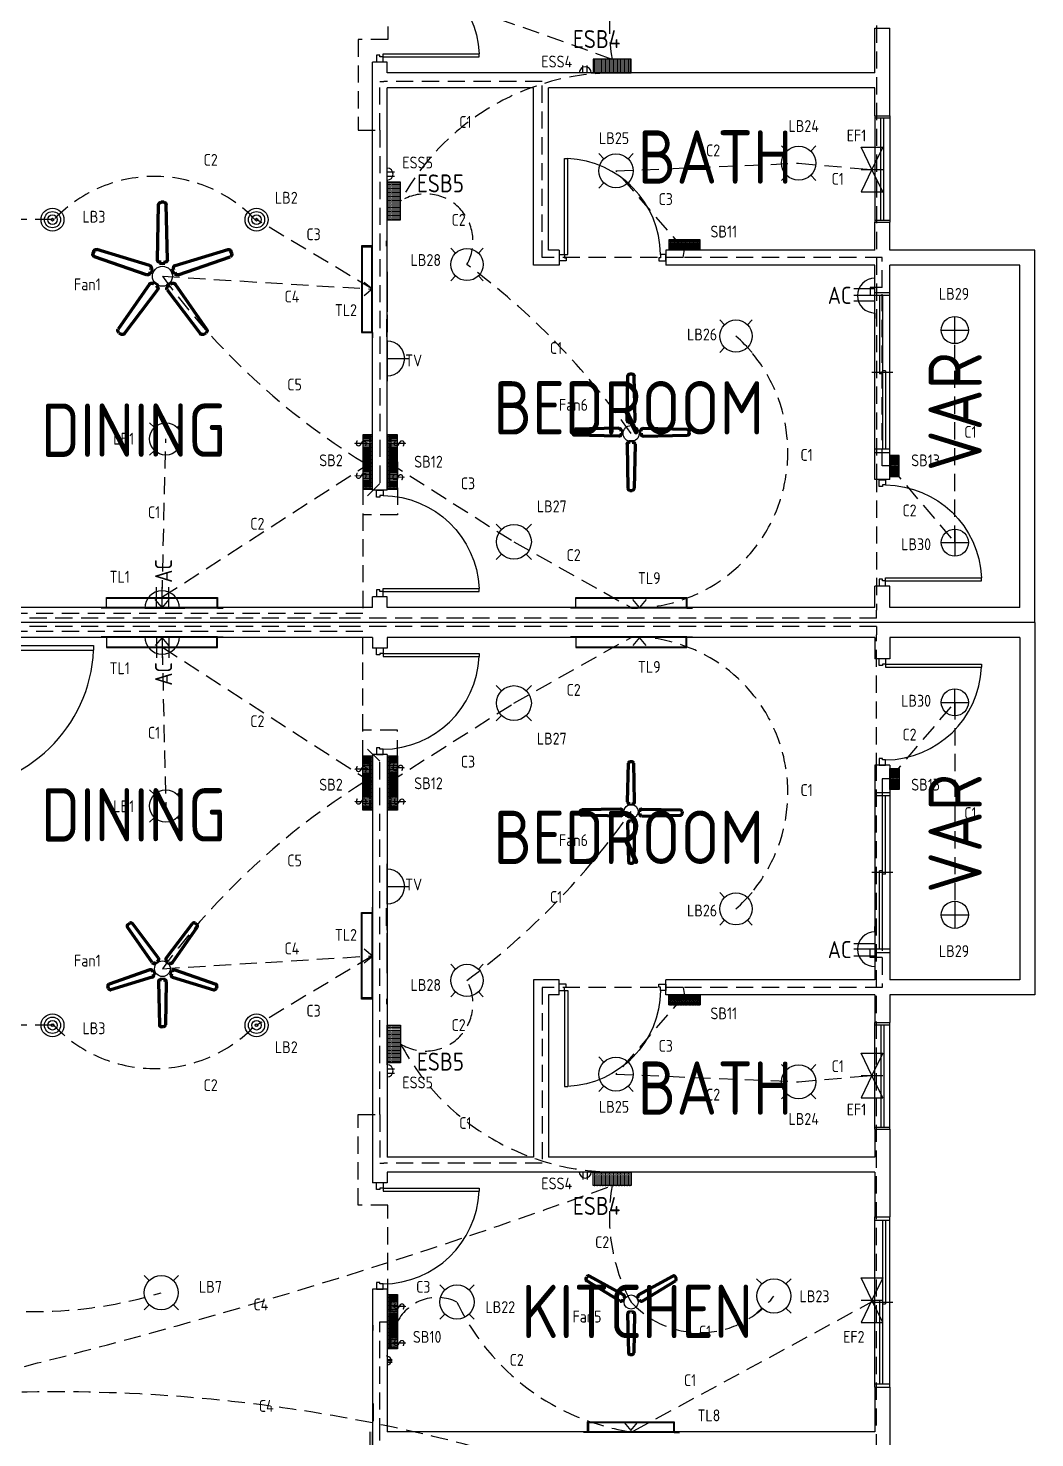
# Model space of a CAD drawing. Header units: inches. Extents: x 33646 to 69385, y 29955 to 61001.
# Drawn here: x 35666 to 36038, y 30723 to 31243 of the extents above; entities that cross this region are included whole.
import ezdxf
from ezdxf.enums import TextEntityAlignment as Align

# ---------------------------------------------------------------- set-up
doc = ezdxf.new("R2010")
doc.units = ezdxf.units.IN
doc.header["$MEASUREMENT"] = 0
doc.linetypes.add('HIDDEN', pattern=[9.525, 6.35, -3.175])
doc.layers.add('All Text', color=7, linetype='Continuous', plot=False)
for name, color, linetype in [('Conduit', 4, 'Continuous'), ('EDB', 1, 'Continuous'), ('Electrical Layout', 130, 'Continuous'), ('WALL', 7, 'Continuous'), ('WINDOW', 111, 'Continuous')]:
    doc.layers.add(name, color=color, linetype=linetype)
doc.styles.add('YQ_DIM', font='SUPEROS.SHX', dxfattribs={"width": 0.8, "bigfont": 'HZDX.SHX'})
pattern_1 = [(270, (5197.17754, 67167.7496), (0.25, -0.5), [0.25, -0.25, 0, -0.25, 0, -0.25])]
pattern_2 = [(270, (5206.40615, 67167.7496), (0.25, -0.5), [0.25, -0.25, 0, -0.25, 0, -0.25])]
pattern_3 = [(360, (-1083.57246, 1256.2496), (0.5, 0.25), [0.25, -0.25, 0, -0.25, 0, -0.25])]
pattern_4 = [(270, (5011.88252, 67160.1309), (0.25, -0.5), [0.25, -0.25, 0, -0.25, 0, -0.25])]
pattern_5 = [(0, (-1058.10567, 1321.47638), (0.5, 0.25), [0.25, -0.25, 0, -0.25, 0, -0.25])]
pattern_6 = [(90, (65011.97565, -4901.8385), (-0.25, 0.5), [0.25, -0.25, 0, -0.25, 0, -0.25])]

# ---------------------------------------------------------------- blocks, each defined once
blk = doc.blocks.new('WD_00_X1')
for p, q in [((-0.5, 0.5), (0.5, 0.5)), ((-0.48, 0.5), (-0.48, -0.5)), ((0.48, 0.5), (0.48, -0.5)), ((0.48, 0.1), (-0.48, 0.1)), ((0.48, -0.1), (-0.48, -0.1)), ((-0.5, -0.5), (0.5, -0.5))]:
    blk.add_line(p, q)
blk = doc.blocks.new('DR_D01')
for p, q in [((-0.45, 0.93), (-0.42, 0.93)), ((-0.45, 0.03), (-0.45, 0.93)), ((-0.42, 0.03), (-0.42, 0.93)), ((-0.5, 0.03), (-0.42, 0.03)), ((-0.5, 0.03), (-0.5, -0.03)), ((-0.45, 0.03), (-0.45, 0)), ((-0.45, 0), (-0.435, 0)), ((-0.435, 0), (-0.435, -0.03)), ((0.435, 0), (0.435, -0.03)), ((0.45, 0), (0.435, 0)), ((0.45, 0.03), (0.45, 0)), ((0.5, 0.03), (0.45, 0.03)), ((0.5, -0.03), (0.5, 0.03)), ((-0.435, -0.03), (-0.5, -0.03)), ((0.435, -0.03), (0.5, -0.03))]:
    blk.add_line(p, q)
blk.add_arc((-0.4602, 0.0206), 0.9103, 0.59152, 87.46644)
blk = doc.blocks.new('WD_00_X2')
for p, q in [((0, 0.7), (0, -0.7)), ((-0.5, 0.5), (0.5, 0.5)), ((-0.48, 0.5), (-0.48, -0.5)), ((0.48, 0.5), (0.48, -0.5)), ((0.01, 0.2), (-0.48, 0.2)), ((0.01, 0.2), (0.01, 0)), ((0.48, 0), (-0.48, 0)), ((-0.01, 0), (-0.01, -0.2)), ((0.48, -0.2), (-0.01, -0.2)), ((-0.5, -0.5), (0.5, -0.5))]:
    blk.add_line(p, q)
blk = doc.blocks.new('*U159')
at = {"layer": 'Electrical Layout', "lineweight": 211}
for p, q in [((-1.83, -9.68), (-1.4, 10.64)), ((-0.48, 11.54), (0.48, 11.54)), ((1.83, -9.68), (1.4, 10.64)), ((-0.46, -10.62), (-0.9, -10.62)), ((-0.46, -11.54), (-0.46, -10.62)), ((0.46, -11.54), (0.46, -10.62)), ((0.46, -10.62), (0.9, -10.62))]:
    blk.add_line(p, q, dxfattribs=at)
for centre, start, end in [((-0.48, 10.62), 90, 178.8065), ((0.48, 10.62), 1.1935, 90), ((-0.9, -9.7), 178.8065, 270), ((0.9, -9.7), 270, 1.1935)]:
    blk.add_arc(centre, 0.924, start, end, dxfattribs=at)
blk = doc.blocks.new('*U160')
at = {"layer": 'Conduit', "color": 0, "linetype": 'ByBlock', "lineweight": -2, "transparency": 16777216}
blk.add_blockref('*U159', (33162.16, 27724.18), dxfattribs=at)
for p, rotation in [((33147.67, 27713.65), 72), ((33176.66, 27713.65), 288), ((33153.21, 27696.61), 144), ((33171.12, 27696.61), 216)]:
    blk.add_blockref('*U159', p, dxfattribs=dict(at, rotation=rotation))
blk = doc.blocks.new('*U163')
at = {"layer": 'Electrical Layout', "lineweight": 211}
for p, q in [((-1.47, -7.76), (-1.13, 8.54)), ((-0.39, 9.26), (0.39, 9.26)), ((1.47, -7.76), (1.13, 8.54)), ((-0.37, -8.52), (-0.73, -8.52)), ((-0.37, -9.26), (-0.37, -8.52)), ((0.37, -9.26), (0.37, -8.52)), ((0.37, -8.52), (0.73, -8.52))]:
    blk.add_line(p, q, dxfattribs=at)
for centre, start, end in [((-0.39, 8.52), 90, 178.8065), ((0.39, 8.52), 1.1935, 90), ((-0.73, -7.78), 178.8065, 270), ((0.73, -7.78), 270, 1.1935)]:
    blk.add_arc(centre, 0.741, start, end, dxfattribs=at)
blk = doc.blocks.new('*U164')
at = {"layer": 'Conduit', "color": 0, "linetype": 'ByBlock', "lineweight": -2, "transparency": 16777216}
blk.add_blockref('*U163', (26604.89, 22242.17), dxfattribs=at)
for p, rotation in [((26592.66, 22229.95), 90), ((26617.11, 22229.95), 270), ((26604.89, 22217.72), 180)]:
    blk.add_blockref('*U163', p, dxfattribs=dict(at, rotation=rotation))
blk = doc.blocks.new('*U167')
at = {"layer": 'Electrical Layout', "lineweight": 211}
for p, q in [((-1.3, -6.86), (-1, 7.54)), ((-0.34, 8.19), (0.34, 8.19)), ((1.3, -6.86), (1, 7.54)), ((-0.33, -7.53), (-0.64, -7.53)), ((-0.33, -8.19), (-0.33, -7.53)), ((0.33, -8.19), (0.33, -7.53)), ((0.33, -7.53), (0.64, -7.53))]:
    blk.add_line(p, q, dxfattribs=at)
for centre, start, end in [((-0.34, 7.53), 90, 178.8065), ((0.34, 7.53), 1.1935, 90), ((-0.64, -6.88), 178.8065, 270), ((0.64, -6.88), 270, 1.1935)]:
    blk.add_arc(centre, 0.655, start, end, dxfattribs=at)
blk = doc.blocks.new('*U168')
at = {"layer": 'Conduit', "color": 0, "linetype": 'ByBlock', "lineweight": -2, "transparency": 16777216}
blk.add_blockref('*U167', (23511.02, 19655.64), dxfattribs=at)
for p, rotation in [((23501.66, 19639.44), 120), ((23520.38, 19639.44), 240)]:
    blk.add_blockref('*U167', p, dxfattribs=dict(at, rotation=rotation))
blk = doc.blocks.new('*U148')
at = {"layer": 'Electrical Layout', "lineweight": 211}
for p, q in [((-1.44, -7.6), (-1.1, 8.36)), ((-0.38, 9.07), (0.38, 9.07)), ((1.44, -7.6), (1.1, 8.36)), ((-0.36, -8.34), (-0.71, -8.34)), ((-0.36, -9.07), (-0.36, -8.34)), ((0.36, -9.07), (0.36, -8.34)), ((0.36, -8.34), (0.71, -8.34))]:
    blk.add_line(p, q, dxfattribs=at)
for centre, start, end in [((-0.38, 8.34), 90, 178.8065), ((0.38, 8.34), 1.1935, 90), ((-0.71, -7.62), 178.8065, 270), ((0.71, -7.62), 270, 1.1935)]:
    blk.add_arc(centre, 0.725, start, end, dxfattribs=at)
blk = doc.blocks.new('*U149')
at = {"layer": 'Conduit', "color": 0, "linetype": 'ByBlock', "lineweight": -2, "transparency": 16777216}
blk.add_blockref('*U148', (26045.88, 21774.83), dxfattribs=at)
for p, rotation in [((26034.49, 21766.56), 72), ((26057.26, 21766.56), 288), ((26038.84, 21753.18), 144), ((26052.91, 21753.18), 216)]:
    blk.add_blockref('*U148', p, dxfattribs=dict(at, rotation=rotation))
blk = doc.blocks.new('*U152')
at = {"layer": 'Electrical Layout', "lineweight": 211}
for p, q in [((-1.28, -6.8), (-0.99, 7.48)), ((-0.34, 8.11), (0.34, 8.11)), ((1.28, -6.8), (0.99, 7.48)), ((-0.32, -7.46), (-0.64, -7.46)), ((-0.32, -8.11), (-0.32, -7.46)), ((0.32, -8.11), (0.32, -7.46)), ((0.32, -7.46), (0.64, -7.46))]:
    blk.add_line(p, q, dxfattribs=at)
for centre, start, end in [((-0.34, 7.46), 90, 178.8065), ((0.34, 7.46), 1.1935, 90), ((-0.64, -6.82), 178.8065, 270), ((0.64, -6.82), 270, 1.1935)]:
    blk.add_arc(centre, 0.649, start, end, dxfattribs=at)
blk = doc.blocks.new('*U153')
at = {"layer": 'Conduit', "color": 0, "linetype": 'ByBlock', "lineweight": -2, "transparency": 16777216}
blk.add_blockref('*U152', (23307.25, 19485.29), dxfattribs=at)
for p, rotation in [((23296.54, 19474.58), 90), ((23317.96, 19474.58), 269.9999999999999), ((23307.25, 19463.87), 180)]:
    blk.add_blockref('*U152', p, dxfattribs=dict(at, rotation=rotation))

msp = doc.modelspace()

# ---------------------------------------------------------------- hatches: boundary and pattern name
at = {"layer": 'Electrical Layout'}
h = msp.add_hatch(dxfattribs=at)
h.set_pattern_fill('MUDST', color=256)
h.set_pattern_definition(pattern_5)
h.paths.add_polyline_path([(35888.49, 31226.98), (35888.49, 31231.98), (35874.49, 31231.98), (35874.49, 31226.98)])
h = msp.add_hatch(dxfattribs=at)
h.set_pattern_fill('MUDST', color=256, angle=90)
h.set_pattern_definition(pattern_6)
h.paths.add_polyline_path([(35798.41, 31172.66), (35803.41, 31172.66), (35803.41, 31186.66), (35798.41, 31186.66)])
h = msp.add_hatch(dxfattribs=at)
h.set_pattern_fill('MUDST', color=256)
h.set_pattern_definition(pattern_3)
h.paths.add_polyline_path([(35913.96, 31165.25), (35913.96, 31161.75), (35902.46, 31161.75), (35902.46, 31165.25)])
h = msp.add_hatch(dxfattribs=at)
h.set_pattern_fill('MUDST', color=256, angle=-90)
h.set_pattern_definition(pattern_2)
h.paths.add_polyline_path([(35789.48, 31093.25), (35792.98, 31093.25), (35792.98, 31073.25), (35789.48, 31073.25)])
h = msp.add_hatch(dxfattribs=at)
h.set_pattern_fill('MUDST', color=256, angle=-90)
h.set_pattern_definition(pattern_1)
h.paths.add_polyline_path([(35798.71, 31093.25), (35802.21, 31093.25), (35802.21, 31073.25), (35798.71, 31073.25)])
h = msp.add_hatch(dxfattribs=at)
h.set_pattern_fill('MUDST', color=256, angle=-90)
h.set_pattern_definition(pattern_4)
h.paths.add_polyline_path([(35987.5, 31077.88), (35984, 31077.88), (35984, 31085.63), (35987.5, 31085.63)])
h = msp.add_hatch(dxfattribs=at)
h.set_pattern_fill('MUDST', color=256, angle=-90)
h.set_pattern_definition(pattern_2)
h.paths.add_polyline_path([(35789.48, 30954.66), (35792.98, 30954.66), (35792.98, 30974.66), (35789.48, 30974.66)])
h = msp.add_hatch(dxfattribs=at)
h.set_pattern_fill('MUDST', color=256, angle=-90)
h.set_pattern_definition(pattern_1)
h.paths.add_polyline_path([(35798.71, 30954.66), (35802.21, 30954.66), (35802.21, 30974.66), (35798.71, 30974.66)])
h = msp.add_hatch(dxfattribs=at)
h.set_pattern_fill('MUDST', color=256, angle=-90)
h.set_pattern_definition(pattern_4)
h.paths.add_polyline_path([(35987.5, 30970.02), (35984, 30970.02), (35984, 30962.27), (35987.5, 30962.27)])
h = msp.add_hatch(dxfattribs=at)
h.set_pattern_fill('MUDST', color=256)
h.set_pattern_definition(pattern_3)
h.paths.add_polyline_path([(35913.96, 30882.66), (35913.96, 30886.16), (35902.46, 30886.16), (35902.46, 30882.66)])
h = msp.add_hatch(dxfattribs=at)
h.set_pattern_fill('MUDST', color=256, angle=90)
h.set_pattern_definition(pattern_6)
h.paths.add_polyline_path([(35798.41, 30861.24), (35803.41, 30861.24), (35803.41, 30875.24), (35798.41, 30875.24)])
h = msp.add_hatch(dxfattribs=at)
h.set_pattern_fill('MUDST', color=256)
h.set_pattern_definition(pattern_5)
h.paths.add_polyline_path([(35874.49, 30820.93), (35874.49, 30815.93), (35888.49, 30815.93), (35888.49, 30820.93)])
h = msp.add_hatch(dxfattribs=at)
h.set_pattern_fill('MUDST', color=256, angle=-90)
h.set_pattern_definition([(270, (5197.17754, 67366.7496), (0.25, -0.5), [0.25, -0.25, 0, -0.25, 0, -0.25])])
h.paths.add_polyline_path([(35798.71, 30755.66), (35802.21, 30755.66), (35802.21, 30775.66), (35798.71, 30775.66)])

# ---------------------------------------------------------------- linework, layer by layer
at = {"layer": 'Conduit', "linetype": 'HIDDEN'}
for p, q in [((35979.14, 31463.5), (35979.14, 31078.5)), ((35798.71, 31282.25), (35798.71, 31239.25)), ((35798.71, 31239.25), (35787.71, 31239.25)), ((35787.71, 31239.25), (35787.71, 31205.75)), ((35795.71, 31205.75), (35795.71, 31223.75)), ((35795.71, 31223.75), (35797.21, 31223.75)), ((35855.71, 31223.75), (35797.21, 31223.75)), ((35855.71, 31158.75), (35855.71, 31223.75)), ((35787.71, 31205.75), (35795.71, 31205.75)), ((35795.71, 31205.75), (35795.71, 31075.25)), ((35882.91, 31190.79), (35950.34, 31193.61)), ((35908.21, 31161.75), (35882.91, 31190.79)), ((35950.34, 31193.61), (35977.39, 31191.25)), ((35674.89, 31172.75), (35606.95, 31172.75)), ((35792.98, 31147.12), (35750.21, 31172.75)), ((35907.71, 31158.75), (35908.21, 31161.75)), ((35907.71, 31158.75), (35855.71, 31158.75)), ((35981.21, 31158.75), (35907.71, 31158.75)), ((35981.21, 31147.75), (35981.21, 31158.75)), ((35715.47, 31151.84), (35792.98, 31147.12)), ((35789.98, 31149.66), (35792.98, 31147.16)), ((35792.98, 31147.16), (35789.98, 31144.66)), ((35798.49, 31147.12), (35798.49, 31121.47)), ((35981.21, 31147.75), (35976.71, 31147.75)), ((35976.71, 31147.75), (35976.71, 31144.68)), ((35981.21, 31081.76), (35981.21, 31147.75)), ((36008, 31053.46), (36008, 31131.95)), ((35715.34, 31033.21), (35716.71, 31091.75)), ((35792.98, 31083.25), (35715.34, 31033.21)), ((35789.48, 31083.25), (35789.48, 31027.25)), ((35798.71, 31083.25), (35845.21, 31053.75)), ((35802.21, 31083.25), (35802.21, 31063.75)), ((35984, 31081.76), (35981.21, 31081.76)), ((35984, 31081.76), (36008, 31053.46)), ((35979.14, 31078.5), (35979.14, 31028.5)), ((35795.71, 31075.25), (35789.48, 31069.02)), ((35802.21, 31063.75), (35789.48, 31063.75)), ((35845.21, 31053.75), (35888.49, 31029.46)), ((35715.34, 31029.46), (35712.84, 31032.46)), ((35717.84, 31032.46), (35715.34, 31029.46)), ((35891.58, 31029.46), (35889.08, 31032.46)), ((35894.08, 31032.46), (35891.58, 31029.46)), ((35789.48, 31027.25), (35656.14, 31027.25)), ((35787.06, 31025.5), (35658.56, 31025.5)), ((35979.14, 31025.5), (35787.06, 31025.5)), ((35979.14, 31025.5), (35979.14, 31028.5)), ((35789.48, 31020.66), (35656.14, 31020.66)), ((35787.06, 31022.41), (35658.56, 31022.41)), ((35979.14, 31022.41), (35787.06, 31022.41)), ((35789.48, 30964.66), (35789.48, 31020.66)), ((35979.14, 31022.41), (35979.14, 31019.41)), ((35979.14, 30969.41), (35979.14, 31019.41)), ((35715.34, 31018.44), (35712.84, 31015.44)), ((35717.84, 31015.44), (35715.34, 31018.44)), ((35792.98, 30964.66), (35715.34, 31014.69)), ((35715.34, 31014.69), (35716.71, 30956.16)), ((35845.21, 30994.16), (35888.49, 31018.44)), ((35891.58, 31018.44), (35889.08, 31015.44)), ((35894.08, 31015.44), (35891.58, 31018.44)), ((35798.71, 30964.66), (35845.21, 30994.16)), ((35984, 30966.15), (36008, 30994.44)), ((36008, 30994.44), (36008, 30915.95)), ((35802.21, 30984.16), (35789.48, 30984.16)), ((35802.21, 30964.66), (35802.21, 30984.16)), ((35795.71, 30972.66), (35789.48, 30978.88)), ((35795.71, 30842.16), (35795.71, 30972.66)), ((35979.14, 30584.41), (35979.14, 30969.41)), ((35984, 30966.15), (35981.21, 30966.15)), ((35981.21, 30966.15), (35981.21, 30900.16)), ((35798.49, 30900.79), (35798.49, 30926.44)), ((35715.47, 30896.06), (35792.98, 30900.79)), ((35792.98, 30900.79), (35750.21, 30875.16)), ((35792.98, 30900.74), (35789.98, 30903.24)), ((35789.98, 30898.24), (35792.98, 30900.74)), ((35976.71, 30900.16), (35976.71, 30903.23)), ((35981.21, 30900.16), (35976.71, 30900.16)), ((35981.21, 30900.16), (35981.21, 30889.16)), ((35907.71, 30889.16), (35855.71, 30889.16)), ((35855.71, 30889.16), (35855.71, 30824.16)), ((35981.21, 30889.16), (35907.71, 30889.16)), ((35907.71, 30889.16), (35908.21, 30886.16)), ((35908.21, 30886.16), (35882.91, 30857.11)), ((35674.89, 30875.16), (35606.95, 30875.16)), ((35882.91, 30857.11), (35950.34, 30854.29)), ((35950.34, 30854.29), (35977.39, 30856.66)), ((35787.71, 30808.66), (35787.71, 30842.16)), ((35787.71, 30842.16), (35795.71, 30842.16)), ((35795.71, 30842.16), (35795.71, 30824.16)), ((35795.71, 30824.16), (35797.21, 30824.16)), ((35855.71, 30824.16), (35797.21, 30824.16)), ((35798.71, 30808.66), (35787.71, 30808.66)), ((35798.71, 30765.66), (35798.71, 30808.66)), ((35978.49, 30773.56), (35888.82, 30724.93)), ((35795.73, 30723.66), (35795.73, 30765.66)), ((35795.73, 30765.66), (35798.71, 30765.66)), ((35885.91, 30728.43), (35888.41, 30725.43)), ((35888.41, 30725.43), (35890.91, 30728.43)), ((35795.71, 30664.66), (35795.73, 30723.66))]:
    msp.add_line(p, q, dxfattribs=at)
at = {"layer": 'Conduit'}
for p, q in [((35878.45, 31195.24), (35876.54, 31197.16)), ((35945.89, 31198.07), (35943.98, 31199.98)), ((35878.45, 31186.34), (35876.54, 31184.43)), ((35887.36, 31186.34), (35889.27, 31184.43)), ((35945.89, 31189.16), (35943.98, 31187.25)), ((35954.79, 31189.16), (35956.71, 31187.25)), ((35823.69, 31160.38), (35821.89, 31162.18)), ((35823.69, 31151.97), (35821.89, 31150.16)), ((35832.1, 31151.97), (35833.91, 31150.16)), ((35923, 31133.95), (35921.2, 31135.76)), ((36008, 31126.95), (36008, 31136.95)), ((36008, 31126.95), (36008, 31136.95)), ((36008, 31126.95), (36008, 31136.95)), ((36003, 31131.95), (36013, 31131.95)), ((36003, 31131.95), (36013, 31131.95)), ((36003, 31131.95), (36013, 31131.95)), ((35923, 31125.54), (35921.2, 31123.74)), ((35931.41, 31125.54), (35933.22, 31123.74)), ((35712.5, 31095.95), (35710.7, 31097.76)), ((35712.5, 31087.54), (35710.7, 31085.74)), ((35720.91, 31087.54), (35722.72, 31085.74)), ((35840.64, 31058.31), (35838.69, 31060.27)), ((36008, 31058.46), (36008, 31048.46)), ((36008, 31058.46), (36008, 31048.46)), ((36008, 31058.46), (36008, 31048.46)), ((36003, 31053.46), (36013, 31053.46)), ((36003, 31053.46), (36013, 31053.46)), ((36003, 31053.46), (36013, 31053.46)), ((35840.64, 31049.19), (35838.69, 31047.23)), ((35849.77, 31049.19), (35851.72, 31047.23)), ((35840.64, 30998.72), (35838.69, 31000.68)), ((35849.77, 30998.72), (35851.72, 31000.68)), ((36008, 30989.44), (36008, 30999.44)), ((36008, 30989.44), (36008, 30999.44)), ((36008, 30989.44), (36008, 30999.44)), ((36003, 30994.44), (36013, 30994.44)), ((36003, 30994.44), (36013, 30994.44)), ((36003, 30994.44), (36013, 30994.44)), ((35840.64, 30989.59), (35838.69, 30987.64)), ((35712.5, 30960.36), (35710.7, 30962.17)), ((35720.91, 30960.36), (35722.72, 30962.17)), ((35712.5, 30951.95), (35710.7, 30950.15)), ((35923, 30922.36), (35921.2, 30924.17)), ((35931.41, 30922.36), (35933.22, 30924.17)), ((36008, 30920.95), (36008, 30910.95)), ((36008, 30920.95), (36008, 30910.95)), ((36008, 30920.95), (36008, 30910.95)), ((36003, 30915.95), (36013, 30915.95)), ((36003, 30915.95), (36013, 30915.95)), ((36003, 30915.95), (36013, 30915.95)), ((35923, 30913.95), (35921.2, 30912.15)), ((35823.69, 30895.94), (35821.89, 30897.74)), ((35832.1, 30895.94), (35833.91, 30897.74)), ((35823.69, 30887.53), (35821.89, 30885.72)), ((35878.45, 30861.57), (35876.54, 30863.48)), ((35887.36, 30861.57), (35889.27, 30863.48)), ((35945.89, 30858.74), (35943.98, 30860.66)), ((35954.79, 30858.74), (35956.71, 30860.66)), ((35878.45, 30852.66), (35876.54, 30850.75)), ((35945.89, 30849.84), (35943.98, 30847.93)), ((35710.59, 30780.83), (35708.68, 30782.74)), ((35719.5, 30780.83), (35721.41, 30782.74)), ((35819.75, 30777.38), (35817.84, 30779.29)), ((35828.66, 30777.38), (35830.57, 30779.29)), ((35936.75, 30779.61), (35934.84, 30781.52)), ((35945.66, 30779.61), (35947.57, 30781.52)), ((35710.59, 30771.93), (35708.68, 30770.02)), ((35936.75, 30770.7), (35934.84, 30768.79)), ((35819.75, 30768.48), (35817.84, 30766.57))]:
    msp.add_line(p, q, dxfattribs=at)
for points in [[(35887.36, 31195.24), (35889.27, 31197.16)], [(35954.79, 31198.07), (35956.71, 31199.98)], [(35832.1, 31160.38), (35833.91, 31162.18)], [(35931.41, 31133.95), (35933.22, 31135.76)], [(35720.91, 31095.95), (35722.72, 31097.76)], [(35849.77, 31058.31), (35851.72, 31060.27)], [(35849.77, 30989.59), (35851.72, 30987.64)], [(35720.91, 30951.95), (35722.72, 30950.15)], [(35931.41, 30913.95), (35933.22, 30912.15)], [(35832.1, 30887.53), (35833.91, 30885.72)], [(35887.36, 30852.66), (35889.27, 30850.75)], [(35954.79, 30849.84), (35956.71, 30847.93)], [(35719.5, 30771.93), (35721.41, 30770.02)], [(35945.66, 30770.7), (35947.57, 30768.79)], [(35828.66, 30768.48), (35830.57, 30766.57)]]:
    msp.add_lwpolyline(points, close=True, dxfattribs=at)
for centre, radius in [((35882.91, 31190.79), 6.3), ((35950.34, 31193.61), 6.3), ((35674.89, 31172.75), 4.24), ((35674.89, 31172.75), 3), ((35750.21, 31172.75), 4.24), ((35750.21, 31172.75), 3), ((35674.89, 31172.75), 1.76), ((35674.89, 31172.75), 0.515), ((35750.21, 31172.75), 1.76), ((35750.21, 31172.75), 0.515), ((35827.9, 31156.17), 5.95), ((35715.47, 31151.84), 3.69), ((35927.21, 31129.75), 5.95), ((36008, 31131.95), 5), ((36008, 31131.95), 5), ((36008, 31131.95), 5), ((35716.71, 31091.75), 5.95), ((35888.49, 31093.75), 2.96), ((35845.21, 31053.75), 6.45), ((36008, 31053.46), 5), ((36008, 31053.46), 5), ((36008, 31053.46), 5), ((35845.21, 30994.16), 6.45), ((36008, 30994.44), 5), ((36008, 30994.44), 5), ((36008, 30994.44), 5), ((35716.71, 30956.16), 5.95), ((35888.49, 30954.16), 2.6), ((35927.21, 30918.16), 5.95), ((36008, 30915.95), 5), ((36008, 30915.95), 5), ((36008, 30915.95), 5), ((35715.47, 30896.06), 2.9), ((35827.9, 30891.73), 5.95), ((35674.89, 30875.16), 4.24), ((35750.21, 30875.16), 4.24), ((35674.89, 30875.16), 3), ((35674.89, 30875.16), 1.76), ((35674.89, 30875.16), 0.515), ((35750.21, 30875.16), 3), ((35750.21, 30875.16), 1.76), ((35750.21, 30875.16), 0.515), ((35882.91, 30857.11), 6.3), ((35950.34, 30854.29), 6.3), ((35715.04, 30776.38), 6.3), ((35824.21, 30772.93), 6.3), ((35941.21, 30775.16), 6.3), ((35888.49, 30772.93), 2.62)]:
    msp.add_circle(centre, radius, dxfattribs=at)
at = {"layer": 'Conduit', "linetype": 'HIDDEN'}
for centre, radius, start, end in [((35712.53, 31137.54), 51.19, 43.4559, 137.3326), ((35929.55, 31308.61), 265.35, 216.2149, 238.1374), ((35888.72, 31086.85), 57.63, 269.8967, 48.1033), ((35888.72, 30961.06), 57.63, 311.8967, 90.1033), ((35929.55, 30739.29), 265.35, 121.8626, 143.7851), ((35712.53, 30910.37), 51.19, 222.6674, 316.5441), ((35816.96, 30757.95), 16.64, 64.1734, 152.4145), ((35901.48, 30809.46), 85.48, 205.3035, 261.4855)]:
    msp.add_arc(centre, radius, start, end, dxfattribs=at)
at = {"layer": 'EDB', "linetype": 'HIDDEN'}
for centre, radius, start, end in [((35129.27, 29173.32), 2191.78, 69.92795, 77.35929), ((35668.34, 31117.67), 160.79, 73.1133, 138.6279), ((35946.3, 31243.49), 65.83, 151.4306, 190.0772), ((35882.59, 31137.07), 89.91, 90.7039, 151.7252), ((35812.59, 31164.73), 17.53, 330.8014, 121.5866), ((35665.91, 30938.31), 271.48, 34.9278, 53.3671), ((35665.91, 31109.59), 271.48, 306.6329, 325.0722), ((35812.59, 30883.18), 17.53, 238.4134, 29.1986), ((35882.59, 30910.84), 89.91, 208.2748, 269.2961), ((35668.34, 30930.23), 160.79, 221.3721, 286.8867), ((35129.27, 32874.59), 2191.78, 282.64071, 290.07205), ((35946.3, 30804.41), 65.83, 169.9228, 208.5694), ((35913.93, 30795.86), 34.25, 222.0375, 322.8001), ((35676.32, 30142.46), 597.29, 73.25458, 96.48017), ((35627.72, 30685.14), 45.87, 340.6312, 99.1765)]:
    msp.add_arc(centre, radius, start, end, dxfattribs=at)
at = {"layer": 'Electrical Layout'}
for p, q in [((35870.71, 31226.98), (35870.71, 31229.66)), ((35872.27, 31226.98), (35872.27, 31229.66)), ((35869.35, 31226.98), (35868.66, 31226.98)), ((35873.8, 31226.98), (35869.35, 31226.98)), ((35870.88, 31226.98), (35870.71, 31226.98)), ((35873.8, 31226.98), (35874.49, 31226.98)), ((35798.41, 31191.8), (35798.41, 31192.49)), ((35798.41, 31187.36), (35798.41, 31191.8)), ((35973.39, 31191.25), (35981.39, 31191.25)), ((35798.41, 31190.27), (35798.41, 31190.44)), ((35798.41, 31190.44), (35801.09, 31190.44)), ((35798.41, 31188.88), (35801.09, 31188.88)), ((35798.41, 31187.36), (35798.41, 31186.66)), ((35792.98, 31158.12), (35792.98, 31164.62)), ((35798.24, 31162.99), (35798.24, 31164.99)), ((35798.49, 31153.53), (35798.49, 31155.53)), ((35798.49, 31153.53), (35798.49, 31140.71)), ((35978.49, 31151.09), (35978.49, 31153.09)), ((35978.49, 31138.27), (35978.49, 31151.09)), ((35798.49, 31145.12), (35798.49, 31144.62)), ((35978.49, 31147.18), (35970.74, 31147.18)), ((35978.49, 31144.68), (35970.74, 31144.68)), ((35978.49, 31146.68), (35978.49, 31147.18)), ((35798.49, 31140.71), (35798.49, 31138.71)), ((35978.49, 31142.68), (35970.74, 31142.68)), ((35798.24, 31135.99), (35798.24, 31129.49)), ((35978.49, 31138.27), (35978.49, 31136.27)), ((35792.98, 31131.12), (35792.98, 31129.12)), ((35798.49, 31127.87), (35798.49, 31129.87)), ((35798.49, 31127.87), (35798.49, 31115.06)), ((35798.49, 31121.47), (35806.74, 31121.47)), ((35798.49, 31119.47), (35798.49, 31118.97)), ((35798.49, 31115.06), (35798.49, 31113.06)), ((35713.34, 31029.21), (35713.34, 31036.96)), ((35715.34, 31029.21), (35715.34, 31036.96)), ((35717.84, 31029.21), (35717.84, 31036.96)), ((35708.84, 31029.21), (35702.34, 31029.21)), ((35708.93, 31029.21), (35706.93, 31029.21)), ((35708.93, 31029.21), (35721.75, 31029.21)), ((35717.34, 31029.21), (35717.84, 31029.21)), ((35721.75, 31029.21), (35723.75, 31029.21)), ((35735.84, 31029.21), (35737.84, 31029.21)), ((35882.11, 31029.21), (35875.61, 31029.21)), ((35909.11, 31029.21), (35911.11, 31029.21)), ((35708.84, 31018.69), (35702.34, 31018.69)), ((35708.93, 31018.69), (35706.93, 31018.69)), ((35708.93, 31018.69), (35721.75, 31018.69)), ((35713.34, 31018.69), (35713.34, 31010.94)), ((35715.34, 31018.69), (35715.34, 31010.94)), ((35717.34, 31018.69), (35717.84, 31018.69)), ((35717.84, 31018.69), (35717.84, 31010.94)), ((35721.75, 31018.69), (35723.75, 31018.69)), ((35735.84, 31018.69), (35737.84, 31018.69)), ((35882.11, 31018.69), (35875.61, 31018.69)), ((35909.11, 31018.69), (35911.11, 31018.69)), ((35798.49, 30932.85), (35798.49, 30934.85)), ((35798.49, 30920.03), (35798.49, 30932.85)), ((35798.49, 30928.44), (35798.49, 30928.94)), ((35798.49, 30926.44), (35806.74, 30926.44)), ((35798.49, 30920.03), (35798.49, 30918.03)), ((35792.98, 30916.79), (35792.98, 30918.79)), ((35798.24, 30911.91), (35798.24, 30918.41)), ((35978.49, 30909.64), (35978.49, 30911.64)), ((35978.49, 30909.64), (35978.49, 30896.82)), ((35798.49, 30907.2), (35798.49, 30909.2)), ((35798.49, 30894.38), (35798.49, 30907.2)), ((35978.49, 30905.23), (35970.74, 30905.23)), ((35798.49, 30902.79), (35798.49, 30903.29)), ((35978.49, 30903.23), (35970.74, 30903.23)), ((35978.49, 30900.73), (35970.74, 30900.73)), ((35978.49, 30901.23), (35978.49, 30900.73)), ((35798.49, 30894.38), (35798.49, 30892.38)), ((35978.49, 30896.82), (35978.49, 30894.82)), ((35792.98, 30889.79), (35792.98, 30883.29)), ((35798.24, 30884.91), (35798.24, 30882.91)), ((35798.41, 30860.55), (35798.41, 30861.24)), ((35798.41, 30860.55), (35798.41, 30856.11)), ((35798.41, 30859.02), (35801.09, 30859.02)), ((35798.41, 30857.64), (35798.41, 30857.46)), ((35798.41, 30857.46), (35801.09, 30857.46)), ((35798.41, 30856.11), (35798.41, 30855.41)), ((35973.39, 30856.66), (35981.39, 30856.66)), ((35869.35, 30820.93), (35868.66, 30820.93)), ((35873.8, 30820.93), (35869.35, 30820.93)), ((35870.88, 30820.93), (35870.71, 30820.93)), ((35870.71, 30820.93), (35870.71, 30818.24)), ((35872.27, 30820.93), (35872.27, 30818.24)), ((35873.8, 30820.93), (35874.49, 30820.93)), ((35973.39, 30773.56), (35981.39, 30773.56)), ((35793.23, 30762.43), (35793.23, 30764.43)), ((35798.49, 30752.8), (35798.49, 30753.28)), ((35798.49, 30752.8), (35798.49, 30749.75)), ((35798.49, 30751.75), (35800.33, 30751.75)), ((35798.49, 30751.28), (35800.33, 30751.28)), ((35798.49, 30750.8), (35798.49, 30750.68)), ((35798.49, 30750.68), (35800.33, 30750.68)), ((35798.49, 30749.75), (35798.49, 30749.28)), ((35877.36, 30724.68), (35870.86, 30724.68)), ((35904.36, 30724.68), (35906.36, 30724.68))]:
    msp.add_line(p, q, dxfattribs=at)
at = {"layer": 'Electrical Layout', "linetype": 'HIDDEN'}
for p, q in [((35694.84, 31029.21), (35692.84, 31029.21)), ((35868.11, 31029.21), (35866.11, 31029.21)), ((35694.84, 31018.69), (35692.84, 31018.69)), ((35868.11, 31018.69), (35866.11, 31018.69))]:
    msp.add_line(p, q, dxfattribs=at)
at = {"layer": 'Electrical Layout', "color": 1}
for points in [[(35888.49, 31231.98), (35874.49, 31231.98), (35874.49, 31226.98), (35888.49, 31226.98)], [(35803.41, 31172.66), (35803.41, 31186.66), (35798.41, 31186.66), (35798.41, 31172.66)], [(35803.41, 30875.24), (35803.41, 30861.24), (35798.41, 30861.24), (35798.41, 30875.24)], [(35888.49, 30815.93), (35874.49, 30815.93), (35874.49, 30820.93), (35888.49, 30820.93)]]:
    msp.add_lwpolyline(points, close=True, dxfattribs=at)
at = {"layer": 'Electrical Layout'}
for points in [[(35973.39, 31199.5), (35981.39, 31199.5), (35977.39, 31191.25)], [(35973.39, 31183), (35981.39, 31183), (35977.39, 31191.25)], [(35913.96, 31165.25), (35902.46, 31165.25), (35902.46, 31161.75), (35913.96, 31161.75)], [(35792.98, 31131.12), (35792.98, 31163.12), (35788.98, 31163.12), (35788.98, 31131.12)], [(35792.73, 31131.37), (35792.73, 31162.62), (35789.23, 31162.62), (35789.23, 31131.37)], [(35789.48, 31093.25), (35789.48, 31073.25), (35792.98, 31073.25), (35792.98, 31093.25)], [(35798.71, 31093.25), (35798.71, 31073.25), (35802.21, 31073.25), (35802.21, 31093.25)], [(35984, 31085.63), (35984, 31077.88), (35987.5, 31077.88), (35987.5, 31085.63)], [(35735.84, 31029.21), (35694.84, 31029.21), (35694.84, 31033.21), (35735.84, 31033.21)], [(35735.59, 31029.46), (35694.84, 31029.46), (35694.84, 31032.96), (35735.59, 31032.96)], [(35909.11, 31029.21), (35868.11, 31029.21), (35868.11, 31033.21), (35909.11, 31033.21)], [(35908.86, 31029.46), (35868.11, 31029.46), (35868.11, 31032.96), (35908.86, 31032.96)], [(35735.84, 31018.69), (35694.84, 31018.69), (35694.84, 31014.69), (35735.84, 31014.69)], [(35735.59, 31018.44), (35694.84, 31018.44), (35694.84, 31014.94), (35735.59, 31014.94)], [(35909.11, 31018.69), (35868.11, 31018.69), (35868.11, 31014.69), (35909.11, 31014.69)], [(35908.86, 31018.44), (35868.11, 31018.44), (35868.11, 31014.94), (35908.86, 31014.94)], [(35789.48, 30954.66), (35789.48, 30974.66), (35792.98, 30974.66), (35792.98, 30954.66)], [(35798.71, 30954.66), (35798.71, 30974.66), (35802.21, 30974.66), (35802.21, 30954.66)], [(35984, 30962.27), (35984, 30970.02), (35987.5, 30970.02), (35987.5, 30962.27)], [(35792.98, 30916.79), (35792.98, 30884.79), (35788.98, 30884.79), (35788.98, 30916.79)], [(35792.73, 30916.54), (35792.73, 30885.29), (35789.23, 30885.29), (35789.23, 30916.54)], [(35913.96, 30882.66), (35902.46, 30882.66), (35902.46, 30886.16), (35913.96, 30886.16)], [(35973.39, 30864.91), (35981.39, 30864.91), (35977.39, 30856.66)], [(35973.39, 30848.41), (35981.39, 30848.41), (35977.39, 30856.66)], [(35973.39, 30781.81), (35981.39, 30781.81), (35977.39, 30773.56)], [(35798.71, 30755.66), (35798.71, 30775.66), (35802.21, 30775.66), (35802.21, 30755.66)], [(35973.39, 30765.31), (35981.39, 30765.31), (35977.39, 30773.56)], [(35904.36, 30724.68), (35872.36, 30724.68), (35872.36, 30728.68), (35904.36, 30728.68)], [(35904.11, 30724.93), (35872.86, 30724.93), (35872.86, 30728.43), (35904.11, 30728.43)]]:
    msp.add_lwpolyline(points, close=True, dxfattribs=at)
for centre, radius, start, end in [((35871.57, 31226.98), 2.22, 0, 180), ((35798.41, 31189.58), 2.22, 270, 90), ((35978.49, 31144.68), 6.41, 90, 270), ((35798.49, 31121.47), 6.41, 270, 90), ((35715.34, 31029.21), 6.41, 0, 180), ((35715.34, 31018.69), 6.41, 180, 0), ((35798.49, 30926.44), 6.41, 270, 90), ((35978.49, 30903.23), 6.41, 90, 270), ((35798.41, 30858.33), 2.22, 270, 90), ((35871.57, 30820.93), 2.22, 180, 0), ((35798.49, 30751.28), 1.52, 270, 90)]:
    msp.add_arc(centre, radius, start, end, dxfattribs=at)
at = {"layer": 'WALL'}
for p, q in [((35978.49, 31226.98), (35978.49, 31243.48)), ((35978.49, 31243.48), (35984, 31243.48)), ((35984, 31211.15), (35984, 31243.48)), ((35792.98, 31072.77), (35792.98, 31230.91)), ((35798.49, 31230.91), (35792.98, 31230.91)), ((35798.49, 31226.98), (35798.49, 31230.91)), ((35978.49, 31226.98), (35798.49, 31226.98)), ((35798.49, 31072.77), (35798.49, 31221.46)), ((35852.49, 31221.46), (35798.49, 31221.46)), ((35852.49, 31155.95), (35852.49, 31221.46)), ((35858, 31161.46), (35858, 31221.46)), ((35978.49, 31221.46), (35858, 31221.46)), ((35978.49, 31211.15), (35978.49, 31221.46)), ((35978.49, 31211.15), (35984, 31211.15)), ((35978.49, 31161.46), (35978.49, 31171.78)), ((35978.49, 31171.78), (35984, 31171.78)), ((35984, 31161.46), (35984, 31171.78)), ((35861.94, 31161.46), (35858, 31161.46)), ((35861.94, 31161.46), (35861.94, 31155.95)), ((35901.31, 31161.46), (35901.31, 31155.95)), ((35978.49, 31161.46), (35901.31, 31161.46)), ((36037.51, 31161.46), (35984, 31161.46)), ((36037.51, 31023.95), (36037.51, 31161.46)), ((35861.94, 31155.95), (35852.49, 31155.95)), ((35978.49, 31155.95), (35901.31, 31155.95)), ((35978.49, 31145.86), (35978.49, 31155.95)), ((35984, 31145.86), (35984, 31155.95)), ((36032, 31155.95), (35984, 31155.95)), ((36032, 31029.46), (36032, 31155.95)), ((35978.49, 31145.86), (35984, 31145.86)), ((35978.49, 31076.71), (35978.49, 31086.8)), ((35978.49, 31086.8), (35984, 31086.8)), ((35984, 31076.71), (35984, 31086.8)), ((35984, 31076.71), (35978.49, 31076.71)), ((35798.49, 31072.77), (35792.98, 31072.77)), ((35978.49, 31029.46), (35978.49, 31037.34)), ((35984, 31037.34), (35978.49, 31037.34)), ((35984, 31029.46), (35984, 31037.34)), ((35792.98, 31029.46), (35637.95, 31029.46)), ((35792.98, 31029.46), (35792.98, 31033.4)), ((35798.49, 31033.4), (35792.98, 31033.4)), ((35798.49, 31029.46), (35798.49, 31033.4)), ((35978.49, 31029.46), (35798.49, 31029.46)), ((36032, 31029.46), (35984, 31029.46)), ((36037.51, 31023.95), (35632.44, 31023.95)), ((36037.51, 31023.95), (35632.44, 31023.95)), ((36037.51, 31023.95), (35632.44, 31023.95)), ((36037.51, 31023.95), (35632.44, 31023.95)), ((36037.51, 31023.95), (36037.51, 30886.44)), ((35792.98, 31018.44), (35637.95, 31018.44)), ((35792.98, 31018.44), (35792.98, 31014.5)), ((35798.49, 31014.5), (35792.98, 31014.5)), ((35798.49, 31018.44), (35798.49, 31014.5)), ((35978.49, 31018.44), (35798.49, 31018.44)), ((35978.49, 31018.44), (35978.49, 31010.57)), ((36032, 31018.44), (35984, 31018.44)), ((35984, 31018.44), (35984, 31010.57)), ((36032, 31018.44), (36032, 30891.95)), ((35984, 31010.57), (35978.49, 31010.57)), ((35792.98, 30975.13), (35792.98, 30816.99)), ((35798.49, 30975.13), (35792.98, 30975.13)), ((35798.49, 30975.13), (35798.49, 30826.44)), ((35978.49, 30971.2), (35978.49, 30961.1)), ((35984, 30971.2), (35978.49, 30971.2)), ((35984, 30971.2), (35984, 30961.1)), ((35978.49, 30961.1), (35984, 30961.1)), ((35978.49, 30902.05), (35978.49, 30891.95)), ((35978.49, 30902.05), (35984, 30902.05)), ((35984, 30902.05), (35984, 30891.95)), ((35852.49, 30891.95), (35852.49, 30826.44)), ((35861.94, 30891.95), (35852.49, 30891.95)), ((35861.94, 30886.44), (35861.94, 30891.95)), ((35901.31, 30886.44), (35901.31, 30891.95)), ((35978.49, 30891.95), (35901.31, 30891.95)), ((36032, 30891.95), (35984, 30891.95)), ((35861.94, 30886.44), (35858, 30886.44)), ((35858, 30886.44), (35858, 30826.44)), ((35978.49, 30886.44), (35901.31, 30886.44)), ((35978.49, 30886.44), (35978.49, 30876.13)), ((35984, 30886.44), (35984, 30876.13)), ((36037.51, 30886.44), (35984, 30886.44)), ((35978.49, 30876.13), (35984, 30876.13)), ((35978.49, 30836.76), (35978.49, 30826.44)), ((35978.49, 30836.76), (35984, 30836.76)), ((35984, 30836.76), (35984, 30804.43)), ((35852.49, 30826.44), (35798.49, 30826.44)), ((35978.49, 30826.44), (35858, 30826.44)), ((35978.49, 30820.93), (35798.49, 30820.93)), ((35798.49, 30820.93), (35798.49, 30816.99)), ((35978.49, 30820.93), (35978.49, 30804.43)), ((35798.49, 30816.99), (35792.98, 30816.99)), ((35978.49, 30804.43), (35984, 30804.43)), ((35792.98, 30777.62), (35792.98, 30715.48)), ((35798.49, 30777.62), (35792.98, 30777.62)), ((35798.49, 30777.62), (35798.49, 30724.93)), ((35978.49, 30741.43), (35978.49, 30724.93)), ((35978.49, 30741.43), (35984, 30741.43)), ((35984, 30741.43), (35984, 30668.79)), ((35793.23, 30735.43), (35793.23, 30728.93)), ((35792.13, 30717.06), (35792.13, 30724.93)), ((35792.98, 30717.06), (35792.98, 30724.93)), ((35978.49, 30724.93), (35798.49, 30724.93))]:
    msp.add_line(p, q, dxfattribs=at)

# ---------------------------------------------------------------- block references
at = {"layer": 'Conduit', "extrusion": (0, 0, -1), "zscale": -1}
for name, p in [('*U160', (-68877.62, 3443.45)), ('*U164', (-62493.36, 8864.28))]:
    msp.add_blockref(name, p, dxfattribs=at)
at = {"layer": 'Conduit', "rotation": 180}
for name, p in [('*U153', (59195.73, 50428.32)), ('*U149', (61761.33, 52658.49)), ('*U168', (59399.5, 50417.3))]:
    msp.add_blockref(name, p, dxfattribs=at)
at = {"layer": 'WINDOW'}
for name, p, xscale, yscale, zscale, rotation in [('DR_D01', (35795.73, 31250.6), -39.37007874015751, 39.37007874015751, 39.37007874015751, 270), ('WD_00_X1', (35981.24, 31191.46), -39.37007874015751, 5.511811023694463, 39.37007874015751, 90.00000000001054), ('DR_D01', (35881.62, 31158.71), -39.3700787401574, -39.3700787401574, 39.3700787401574, 179.9999999999894), ('WD_00_X2', (35981.24, 31116.33), -59.05511811023621, 5.511811023643531, 59.05511811023621, 270.0000000000142), ('DR_D01', (35981.24, 31057.02), -39.37007874015751, 39.37007874015751, 39.37007874015751, 270.0000000000211), ('DR_D01', (35795.73, 31053.09), -39.37007874015751, 39.37007874015751, 39.37007874015751, 270), ('DR_D01', (35635.2, 30988.94), 59, 59, 59, 270), ('DR_D01', (35795.73, 30994.82), 39.37007874015751, 39.37007874015751, 39.37007874015751, 270), ('DR_D01', (35981.24, 30990.88), 39.37007874015751, 39.37007874015751, 39.37007874015751, 269.9999999999788), ('WD_00_X2', (35981.24, 30931.57), 59.05511811023621, 5.511811023643531, 59.05511811023621, 269.9999999999858), ('WD_00_X1', (35981.24, 30856.44), 39.37007874015751, 5.511811023694463, 39.37007874015751, 89.99999999998947), ('DR_D01', (35795.73, 30797.31), 39.37007874015751, 39.37007874015751, 39.37007874015751, 270), ('WD_00_X2', (35981.24, 30772.93), 62.99212598425197, 5.511811023650807, 62.99212598425197, 90.00000000000666)]:
    msp.add_blockref(name, p, dxfattribs=dict(at, xscale=xscale, yscale=yscale, zscale=zscale, rotation=rotation))
at = {"layer": 'WINDOW', "xscale": 39.3700787401574, "yscale": -39.3700787401574, "zscale": 39.3700787401574}
msp.add_blockref('DR_D01', (35881.62, 30889.2), dxfattribs=at)

# ---------------------------------------------------------------- texts
at = {"layer": 'All Text', "style": 'YQ_DIM'}
for s, p in [('BATH', (35919.46, 31195.92)), ('BEDROOM', (35887.62, 31103.29)), ('DINING', (35704.82, 31095)), ('DINING', (35704.82, 30952.9)), ('BEDROOM', (35887.62, 30944.62)), ('BATH', (35919.46, 30851.99))]:
    msp.add_text(s, height=19.685, dxfattribs=at).set_placement(p, align=Align.MIDDLE)
for p in [(36008.11, 31101.86), (36008.11, 30946.05)]:
    msp.add_text('VAR', height=19.685, rotation=90, dxfattribs=at).set_placement(p, align=Align.MIDDLE)
msp.add_text('KITCHEN', height=19.685, dxfattribs=at).set_placement((35890.72, 30759.59), align=Align.CENTER)
at = {"layer": 'Electrical Layout', "color": 1, "style": 'YQ_DIM'}
for s, height, p in [('ESB4', 6.61, (35875.76, 31239.47)), ('ESS4', 4.378, (35861.05, 31231.16)), ('C1', 4.378, (35827.3, 31208.85)), ('ESS5', 4.378, (35809.69, 31193.85)), ('ESB5', 6.61, (35818.1, 31186.16)), ('C2', 4.378, (35824.8, 31172.66)), ('C1', 4.378, (35860.8, 31125.35)), ('C1', 4.378, (35860.8, 30922.55)), ('C2', 4.378, (35824.8, 30875.24)), ('ESB5', 6.61, (35818.1, 30861.74)), ('ESS5', 4.378, (35809.69, 30854.05)), ('C1', 4.378, (35827.3, 30839.05)), ('ESS4', 4.378, (35861.05, 30816.74)), ('ESB4', 6.61, (35875.76, 30808.44)), ('C2', 4.378, (35877.8, 30795.05)), ('C4', 4.378, (35751.8, 30772.05)), ('C1', 4.378, (35915.8, 30762.05)), ('C4', 4.378, (35753.8, 30734.55))]:
    msp.add_text(s, height=height, dxfattribs=at).set_placement(p, align=Align.MIDDLE)
at = {"layer": 'Electrical Layout', "color": 4, "style": 'YQ_DIM'}
for s, p in [('LB24', (35952.2, 31207.35)), ('LB25', (35882.2, 31202.85)), ('EF1', (35971.7, 31203.85)), ('C2', (35733.26, 31194.85)), ('C2', (35918.76, 31198.35)), ('C1', (35964.76, 31187.85)), ('LB2', (35761.2, 31180.85)), ('C3', (35901.26, 31180.35)), ('LB3', (35690.2, 31173.85)), ('SB11', (35922.7, 31168.35)), ('C3', (35771.26, 31167.35)), ('LB28', (35812.7, 31157.85)), ('Fan1', (35687.76, 31148.85)), ('C4', (35763.26, 31144.35)), ('LB29', (36007.7, 31145.35)), ('TL2', (35783.2, 31139.35)), ('LB26', (35914.7, 31130.35)), ('C5', (35764.26, 31111.85)), ('Fan6', (35867.2, 31104.35)), ('LB1', (35701.2, 31091.85)), ('C1', (36013.76, 31094.35)), ('C1', (35953.26, 31085.85)), ('SB2', (35777.7, 31083.85)), ('SB12', (35813.7, 31083.35)), ('SB13', (35997.2, 31083.85)), ('C3', (35828.26, 31075.35)), ('C1', (35712.37, 31064.67)), ('LB27', (35859.2, 31066.85)), ('C2', (35991.26, 31065.35)), ('C2', (35750.51, 31060.42)), ('C2', (35867.26, 31048.85)), ('LB30', (35993.7, 31052.85)), ('TL1', (35699.7, 31040.85)), ('TL9', (35895.2, 31040.35)), ('TL1', (35699.7, 31007.05)), ('TL9', (35895.2, 31007.55)), ('C2', (35867.26, 30999.05)), ('LB30', (35993.7, 30995.05)), ('C2', (35750.51, 30987.48)), ('C1', (35712.37, 30983.23)), ('LB27', (35859.2, 30981.05)), ('C2', (35991.26, 30982.55)), ('C3', (35828.26, 30972.55)), ('SB12', (35813.7, 30964.55)), ('SB2', (35777.7, 30964.05)), ('C1', (35953.26, 30962.05)), ('SB13', (35997.2, 30964.05)), ('LB1', (35701.2, 30956.05)), ('C1', (36013.76, 30953.55)), ('Fan6', (35867.2, 30943.55)), ('C5', (35764.26, 30936.05)), ('LB26', (35914.7, 30917.55)), ('TL2', (35783.2, 30908.55)), ('C4', (35763.26, 30903.55)), ('LB29', (36007.7, 30902.55)), ('Fan1', (35687.76, 30899.05)), ('LB28', (35812.7, 30890.05)), ('C3', (35771.26, 30880.55)), ('SB11', (35922.7, 30879.55)), ('LB3', (35690.2, 30874.05)), ('LB2', (35761.2, 30867.05)), ('C3', (35901.26, 30867.55)), ('C1', (35964.76, 30860.05)), ('C2', (35733.26, 30853.05)), ('LB25', (35882.2, 30845.05)), ('C2', (35918.76, 30849.55)), ('LB24', (35952.2, 30840.55)), ('EF1', (35971.7, 30844.05)), ('LB7', (35733.2, 30778.55)), ('C3', (35811.76, 30778.55)), ('LB23', (35956.2, 30775.05)), ('LB22', (35840.2, 30771.05)), ('Fan5', (35872.2, 30767.55)), ('SB10', (35813.2, 30760.05)), ('EF2', (35970.7, 30760.05)), ('C2', (35846.26, 30751.55)), ('C1', (35910.26, 30744.05)), ('TL8', (35917.2, 30731.05))]:
    msp.add_text(s, height=4.378, dxfattribs=at).set_placement(p, align=Align.MIDDLE)
at = {"layer": 'Electrical Layout', "linetype": 'HIDDEN', "style": 'YQ_DIM'}
for p in [(35965.46, 31144.8), (35965.46, 30903.11)]:
    msp.add_text('AC', height=6.303, dxfattribs=at).set_placement(p, align=Align.MIDDLE)
at = {"layer": 'Electrical Layout', "style": 'YQ_DIM'}
for p in [(35808.21, 31120.75), (35808.21, 30927.16)]:
    msp.add_text('TV', height=4.378, dxfattribs=at).set_placement(p, align=Align.MIDDLE)
at = {"layer": 'Electrical Layout', "linetype": 'HIDDEN', "style": 'YQ_DIM'}
for s, height, rotation, p in [('$', 5.07, 270, (35788.88, 31090.12)), ('$', 5.07, 270, (35802.88, 31090.12)), ('$', 5.07, 270, (35788.88, 31078.12)), ('$', 5.07, 270, (35802.38, 31077.62)), ('AC', 6.303, 90, (35715.89, 31042.96)), ('AC', 6.303, 90, (35715.89, 31004.95)), ('$', 5.07, 270, (35788.88, 30969.79)), ('$', 5.07, 270, (35802.38, 30970.29)), ('$', 5.07, 270, (35788.88, 30957.79)), ('$', 5.07, 270, (35802.88, 30957.79)), ('$', 5.07, 270, (35802.88, 30771.29)), ('$', 5.07, 270, (35802.88, 30757.79))]:
    msp.add_text(s, height=height, rotation=rotation, dxfattribs=at).set_placement(p, align=Align.MIDDLE)

doc.saveas('drawing.dxf')
